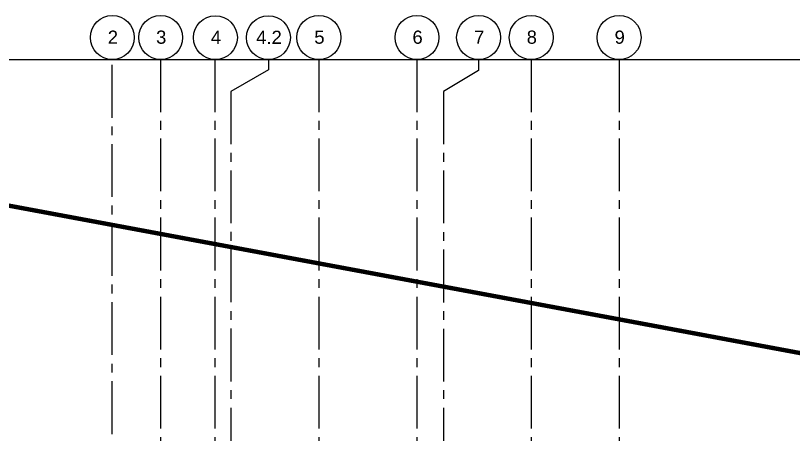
# Model space of a CAD drawing. Header units: inches. Extents: x -3700 to 367, y -844 to 2341.
# Drawn here: x -3148 to -2617, y 1516 to 1802 of the extents above; entities that cross this region are included whole.
import ezdxf
from ezdxf.enums import TextEntityAlignment as Align

# ---------------------------------------------------------------- set-up
doc = ezdxf.new("R2010")
doc.units = ezdxf.units.IN
doc.header["$LTSCALE"] = 48
doc.header["$MEASUREMENT"] = 0
for name, pattern in [('CENTER2', [1.125, 0.75, -0.125, 0.125, -0.125]), ('HIDDEN', [0.375, 0.25, -0.125]), ('PHANTOM2', [1.25, 0.625, -0.125, 0.125, -0.125, 0.125, -0.125])]:
    doc.linetypes.add(name, pattern=pattern)
doc.layers.add('A-ANNO-NPLT', color=151, linetype='Continuous', plot=False)
for name, color, linetype in [('A-Grid(3-32)', 8, 'CENTER2'), ('A-Site-Property', 3, 'PHANTOM2'), ('S-Grid-Iden', 2, 'Continuous')]:
    doc.layers.add(name, color=color, linetype=linetype)
doc.styles.get("Standard").update_dxf_attribs({"font": 'arial.ttf'})

# ---------------------------------------------------------------- blocks, each defined once
blk = doc.blocks.new('Column Bubble')
blk.add_circle((-0.0042, -0.0024), 0.1562)
blk.add_attdef('XX', text='', height=0.0938).set_placement((0, 0), align=Align.MIDDLE_CENTER)
blk = doc.blocks.new('2ND FLOOR - STRUCTURAL GRID')
at = {"layer": 'A-Grid(3-32)'}
for p, q in [((8602.5, -9409.77), (8602.5, -7426.01)), ((8635.5, -7426.01), (8635.5, -9409.77)), ((8672.5, -7426.01), (8672.5, -9409.77)), ((8743.5, -7426.01), (8743.5, -9409.77)), ((8810.5, -7426.01), (8810.5, -9409.77)), ((8888.5, -7426.01), (8888.5, -9409.77)), ((8948.5, -7426.01), (8948.5, -9409.77)), ((8683.5, -7447.81), (8683.5, -9387.54)), ((8828.5, -7447.85), (8828.5, -9387.48))]:
    blk.add_line(p, q, dxfattribs=at)
for points in [[(8709.06, -7426.11), (8709.06, -7433.17), (8683.5, -7447.81)], [(8852.58, -7426.01), (8852.58, -7433.52), (8828.5, -7447.85)]]:
    blk.add_lwpolyline(points, dxfattribs=at)
at = {"layer": 'S-Grid-Iden', "xscale": 96, "yscale": 96, "zscale": 96}
for p, values in [((8602.91, -7410.77), {'XX': '2'}), ((8635.9, -7410.77), {'XX': '3'}), ((8673.28, -7410.87), {'XX': '4'}), ((8709.47, -7410.87), {'XX': '4.2'}), ((8743.9, -7410.77), {'XX': '5'}), ((8810.9, -7410.77), {'XX': '6'}), ((8852.99, -7410.77), {'XX': '7'}), ((8888.9, -7410.77), {'XX': '8'}), ((8948.9, -7410.77), {'XX': '9'})]:
    blk.add_blockref('Column Bubble', p, dxfattribs=at).add_auto_attribs(values)

msp = doc.modelspace()

# ---------------------------------------------------------------- linework, layer by layer
at = {"layer": 'A-ANNO-NPLT'}
msp.add_lwpolyline([(-3580, -484.2572), (-3580, 1771.7428), (228, 1771.7428), (228, -484.2572)], close=True, dxfattribs=at)
at = {"layer": 'A-Site-Property', "const_width": 3}
msp.add_lwpolyline([(-2840, -35, 0.00039089), (-2984, -35.1126, 0.00127042), (-3452, -37.0334), (-3452, 827.7361), (-3452, 1727.7361), (-48.2482, 1093.3029, 0.00270737), (100, 1066.5004), (100, -35), (-2840, -35)], format="xyb", dxfattribs=at)

# ---------------------------------------------------------------- block references
at = {"linetype": 'HIDDEN'}
msp.add_blockref('2ND FLOOR - STRUCTURAL GRID', (-11684.4994, 9197.75), dxfattribs=at)

doc.saveas('drawing.dxf')
